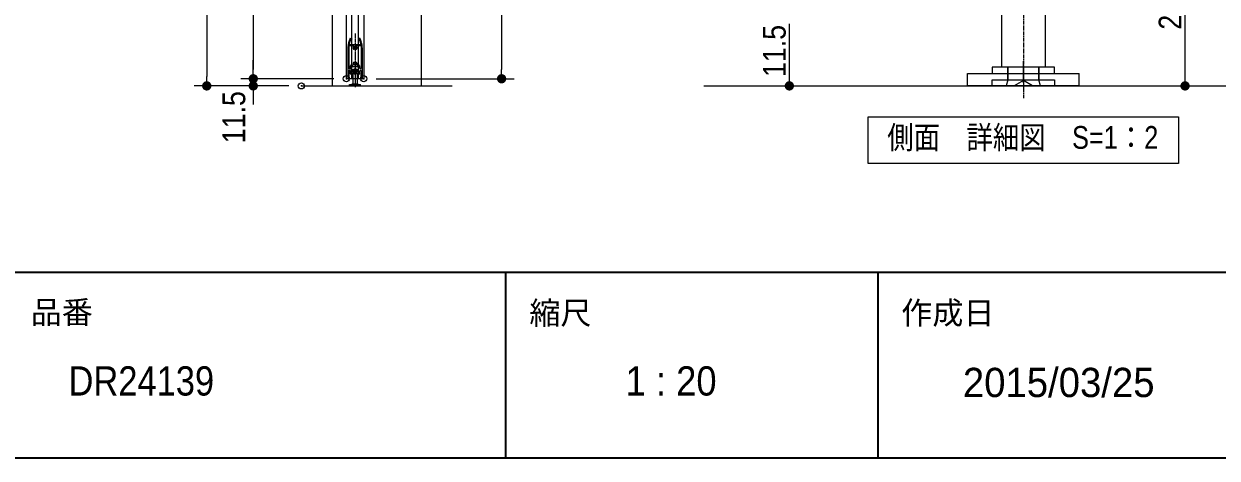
# Model space of a CAD drawing. Units: millimetres, scale not verified, with parts at other scales. Extents: x -6062 to 6062, y -3045 to 3045.
# Drawn here: x -664 to 1259, y -2770 to -2070 of the extents above; entities that cross this region are included whole.
import ezdxf
from ezdxf.enums import TextEntityAlignment as Align

# ---------------------------------------------------------------- set-up
doc = ezdxf.new("R2010")
doc.units = ezdxf.units.MM
doc.header["$LTSCALE"] = 20
doc.header["$PDMODE"] = 32
doc.header["$PDSIZE"] = 10
for name, pattern in [('USER1', [2.91, 1.76, -0.4, 0.35, -0.4]), ('USER2', [10.5, 8, -0.5, 0.5, -0.5, 0.5, -0.5]), ('USER3', [1.11, 0.71, -0.4]), ('USER4', [9.172222, 5.997222, -1.058333, 1.058333, -1.058333])]:
    doc.linetypes.add(name, pattern=pattern)
for name, color, linetype, lineweight in [('0-0_1図面枠', 7, 'Continuous', 20), ('0-1_3一般', 7, 'Continuous', 15), ('0-2_2寸法-1', 7, 'Continuous', 15), ('0-3_0', 7, 'Continuous', 25), ('0-5_2寸法-2', 7, 'Continuous', 15)]:
    doc.layers.add(name, color=color, linetype=linetype, lineweight=lineweight)
doc.layers.add('0-4_Defpoints', color=7, linetype='Continuous')
doc.styles.add('ＭＳ Ｐゴシック', font='')
doc.styles.get('ＭＳ Ｐゴシック').set_extended_font_data('MS PGothic')

# ---------------------------------------------------------------- blocks, each defined once
blk = doc.blocks.new('グループ-2')
at = {"layer": '0-0_1図面枠', "lineweight": 35}
for p, q in [((-80000, -49400), (80000, -49400)), ((38000, -49400), (38000, -55400)), ((50000, -49400), (50000, -55400))]:
    blk.add_line(p, q, dxfattribs=at)
blk.add_lwpolyline([(-80000, 55400), (80000, 55400), (80000, -55400), (-80000, -55400)], close=True, dxfattribs=at)
blk = doc.blocks.new('図面枠')
at = {"layer": '0-0_1図面枠'}
blk.add_blockref('グループ-2', (0, 0), dxfattribs=at)
at = {"layer": '0-0_1図面枠', "style": 'ＭＳ Ｐゴシック'}
for s, p in [('品番', (22696.5, -51284.2)), ('縮尺', (38765.5, -51307.2)), ('作成日', (50749.9, -51303.2))]:
    blk.add_text(s, height=733.7, dxfattribs=at).set_placement(p, align=Align.BOTTOM_LEFT)
at = {"layer": '0-0_1図面枠', "style": 'ＭＳ Ｐゴシック', "width": 0.95}
blk.add_text('1 : 20', height=943.3, dxfattribs=at).set_placement((41866.9, -53665.3), align=Align.BOTTOM_LEFT)
blk = doc.blocks.new('グループ-5')
at = {"layer": '0-1_3一般', "linetype": 'USER2'}
for p, q in [((32989.3, -41870), (32999.3, -41870)), ((32999.3, -41870), (32999.3, -41876)), ((32999.3, -41876), (33041.3, -41876)), ((33041.3, -41900), (33012.5, -41900)), ((33045.3, -41880), (33045.3, -41896)), ((33253.3, -41880), (33253.3, -41896)), ((33286.1, -41900), (33257.3, -41900)), ((32919.3, -42176), (32919.3, -43160)), ((32949.3, -42110), (32949.3, -42816.5)), ((32959.3, -42100), (33104.3, -42100)), ((32963.2, -42070), (33143.3, -42070)), ((33194.3, -42100), (33339.3, -42100)), ((33349.3, -42110), (33349.3, -42816.5)), ((33379.3, -42176), (33379.3, -43160)), ((32949.3, -42922.5), (32949.3, -43160)), ((32994.3, -42922.5), (32994.3, -43004)), ((33000.3, -43010), (33028.3, -43010)), ((33004.3, -42816.5), (33004.3, -42754)), ((33024.3, -42734), (33082.4, -42734)), ((33034.3, -43004), (33034.3, -42776)), ((33040.3, -42770), (33143.3, -42770)), ((33149.3, -42764), (33143.3, -42770)), ((33155.3, -42770), (33149.3, -42764)), ((33155.3, -42770), (33258.3, -42770)), ((33216.1, -42734), (33274.3, -42734)), ((33264.3, -42934), (33264.3, -42776)), ((33264.3, -42934), (33264.3, -43004)), ((33270.3, -43010), (33298.3, -43010)), ((33294.3, -42754), (33294.3, -42816.5)), ((33304.3, -43004), (33304.3, -42922.5)), ((33349.3, -42922.5), (33349.3, -43016)), ((33349.3, -43160), (33349.3, -43016)), ((32929.3, -43170), (32939.3, -43170)), ((33369.3, -43170), (33359.3, -43170))]:
    blk.add_line(p, q, dxfattribs=at)
at = {"layer": '0-1_3一般', "linetype": 'USER1'}
blk.add_line((33149.3, -41709.9), (33149.3, -43289.9), dxfattribs=at)
at = {"layer": '0-1_3一般', "linetype": 'USER2'}
for points in [[(33309.3, -41870), (33299.3, -41870), (33299.3, -41876), (33257.3, -41876)], [(33143.3, -42070), (33149.3, -42076), (33155.3, -42070), (33335.4, -42070)]]:
    blk.add_lwpolyline(points, dxfattribs=at)
for centre, radius, start, end in [((33712.9, -42211.2), 770, 156.45056, 168.88762), ((33712.9, -42211.2), 800, 154.7505, 159.33677), ((33012.5, -41906), 6, 90, 156.45056), ((33041.3, -41880), 4, 0, 90), ((33041.3, -41896), 4, 270, 0), ((33257.3, -41880), 4, 90, 180), ((33257.3, -41896), 4, 180, 270), ((33286.1, -41906), 6, 23.54944, 90), ((32585.7, -42211.2), 770, 11.11238, 23.54944), ((32585.7, -42211.2), 800, 20.66323, 25.2495), ((33619.3, -42176), 700, 159.33677, 180), ((32959.3, -42110), 10, 90, 180), ((32963.2, -42064), 6, 168.88762, 270), ((33149.3, -42170), 65, 126.8699, 222.5424), ((33112.5, -42203.8), 15, 222.5424, 42.5424), ((33104.3, -42110), 10, 306.8699, 90), ((33149.3, -42170), 35, 317.4576, 222.5424), ((33186.1, -42203.8), 15, 137.4576, 317.4576), ((33194.3, -42110), 10, 90, 233.1301), ((33149.3, -42170), 65, 317.4576, 53.1301), ((32679.3, -42176), 700, 0, 20.66323), ((33335.4, -42064), 6, 270, 11.11238), ((33339.3, -42110), 10, 0, 90), ((33149.3, -42690), 65, 137.4576, 206.95775), ((33112.5, -42656.2), 15, 317.4576, 137.4576), ((33149.3, -42690), 35, 137.4576, 42.5424), ((33186.1, -42656.2), 15, 42.5424, 222.5424), ((33149.3, -42690), 65, 333.04225, 42.5424), ((32976.8, -42816.5), 27.5, 180, 270), ((32971.8, -42922.5), 22.5, 90, 180), ((32971.8, -42922.5), 22.5, 0, 90), ((32976.8, -42816.5), 27.5, 270, 0), ((33000.3, -43004), 6, 180, 270), ((33024.3, -42754), 20, 90, 180), ((33028.3, -43004), 6, 270, 0), ((33040.3, -42776), 6, 90, 180), ((33082.4, -42724), 10, 270, 26.95775), ((33216.1, -42724), 10, 153.04225, 270), ((33258.3, -42776), 6, 0, 90), ((33270.3, -43004), 6, 180, 270), ((33274.3, -42754), 20, 0, 90), ((33321.8, -42816.5), 27.5, 180, 0), ((33298.3, -43004), 6, 270, 0), ((33326.8, -42922.5), 22.5, 0, 180), ((32929.3, -43160), 10, 180, 270), ((32939.3, -43160), 10, 270, 0), ((33359.3, -43160), 10, 180, 270), ((33369.3, -43160), 10, 270, 0)]:
    blk.add_arc(centre, radius, start, end, dxfattribs=at)
blk = doc.blocks.new('グループ-37')
at = {"layer": '0-1_3一般', "linetype": 'USER1'}
for p, q in [((33034.3, -42940), (33264.3, -42940)), ((33149.3, -42820), (33149.3, -43440)), ((33149.3, -42850), (33149.3, -42840)), ((33149.3, -43030), (33149.3, -42850)), ((33149.3, -43390), (33149.3, -43320)), ((33149.3, -43340), (33149.3, -43420))]:
    blk.add_line(p, q, dxfattribs=at)
at = {"layer": '0-1_3一般'}
for p, q in [((33054.3, -42880), (33064.3, -42870)), ((33054.3, -43000), (33054.3, -42880)), ((33054.3, -43000), (33064.3, -43010)), ((33064.3, -42870), (33069.3, -42870)), ((33069.3, -43010), (33064.3, -43010)), ((33069.3, -42870), (33106, -42870)), ((33069.3, -42890), (33069.3, -42870)), ((33069.3, -42890), (33107.3, -42890)), ((33069.3, -42990), (33069.3, -43010)), ((33069.3, -42990), (33107.3, -42990)), ((33079.3, -43010), (33069.3, -43010)), ((33079.3, -42990), (33079.3, -43340)), ((33079.3, -42990), (33109.3, -42990)), ((33109.3, -42890), (33104.3, -42860)), ((33107.3, -42990), (33107.3, -42890)), ((33109.3, -42990), (33109.3, -42890)), ((33149.3, -42871.5), (33129.3, -42860)), ((33169.3, -42860), (33149.3, -42871.5)), ((33194.3, -42860), (33169.3, -42860)), ((33189.3, -42890), (33194.3, -42860)), ((33189.3, -42990), (33189.3, -42890)), ((33189.3, -42990), (33219.3, -42990)), ((33191.3, -42990), (33191.3, -42890)), ((33191.3, -42890), (33229.3, -42890)), ((33191.3, -42990), (33229.3, -42990)), ((33192.6, -42870), (33229.3, -42870)), ((33219.3, -42990), (33219.3, -43340)), ((33229.3, -43010), (33219.3, -43010)), ((33229.3, -42870), (33234.3, -42870)), ((33229.3, -42890), (33229.3, -42870)), ((33229.3, -42990), (33229.3, -43010)), ((33234.3, -43010), (33229.3, -43010)), ((33244.3, -42880), (33234.3, -42870)), ((33244.3, -43000), (33234.3, -43010)), ((33244.3, -42880), (33244.3, -43000)), ((32969.3, -43400), (32969.3, -43360)), ((32969.3, -43360), (33006.1, -43360)), ((33006.1, -43400), (32969.3, -43400)), ((33006.1, -43360), (33099.3, -43360)), ((33089.3, -43400), (33006.1, -43400)), ((33049.3, -43340), (33049.3, -43360)), ((33249.3, -43340), (33049.3, -43340)), ((33099.3, -43340), (33079.3, -43340)), ((33209.3, -43400), (33089.3, -43400)), ((33099.3, -43380), (33094.3, -43400)), ((33094.3, -43400), (33119.3, -43400)), ((33099.3, -43340), (33099.3, -43380)), ((33099.3, -43360), (33199.3, -43360)), ((33149.3, -43382.7), (33119.3, -43400)), ((33119.3, -43400), (33179.3, -43400)), ((33179.3, -43400), (33149.3, -43382.7)), ((33179.3, -43400), (33204.3, -43400)), ((33199.3, -43380), (33199.3, -43340)), ((33219.3, -43340), (33199.3, -43340)), ((33199.3, -43360), (33292.5, -43360)), ((33204.3, -43400), (33199.3, -43380)), ((33292.5, -43400), (33209.3, -43400)), ((33249.3, -43360), (33249.3, -43340)), ((33292.5, -43360), (33329.3, -43360)), ((33329.3, -43400), (33292.5, -43400)), ((33329.3, -43400), (33329.3, -43360))]:
    blk.add_line(p, q, dxfattribs=at)
at = {"layer": '0-1_3一般', "linetype": 'USER2'}
for p, q in [((33219.3, -43010), (33079.3, -43010)), ((33106, -42870), (33192.6, -42870)), ((33107.3, -42890), (33191.3, -42890)), ((33107.3, -42990), (33191.3, -42990))]:
    blk.add_line(p, q, dxfattribs=at)
at = {"layer": '0-1_3一般', "linetype": 'USER3'}
for p, q in [((33049.3, -43380), (33249.3, -43380)), ((33049.3, -43400), (33049.3, -43380)), ((33099.3, -43380), (33099.3, -43340)), ((33099.3, -43400), (33199.3, -43400)), ((33199.3, -43340), (33199.3, -43380)), ((33249.3, -43380), (33249.3, -43400))]:
    blk.add_line(p, q, dxfattribs=at)
at = {"layer": '0-1_3一般'}
blk.add_lwpolyline([(33169.3, -42860), (33129.3, -42860), (33104.3, -42860)], dxfattribs=at)
at = {"layer": '0-1_3一般', "linetype": 'USER1'}
blk.add_lwpolyline([(33149.3, -43040), (33149.3, -43030), (33149.3, -42850)], dxfattribs=at)
blk = doc.blocks.new('グループ-39')
at = {"layer": '0-1_3一般'}
for p, q in [((32419.3, -43400), (32419.3, 4660)), ((35279.3, 4660), (35279.3, -43400)), ((31419.3, -43400), (33599.3, -43400)), ((33599.3, -43400), (36279.3, -43400))]:
    blk.add_line(p, q, dxfattribs=at)
blk = doc.blocks.new('グループ-41')
at = {"layer": '0-1_3一般'}
for p, q in [((32869.3, -43170), (32869.3, 2630)), ((33049.3, -43170), (33049.3, 2630)), ((33249.3, 2630), (33249.3, -43170)), ((33429.3, 2630), (33429.3, -43170)), ((33429.3, -43170), (33249.3, -43170))]:
    blk.add_line(p, q, dxfattribs=at)
blk.add_lwpolyline([(33249.3, -43170), (33049.3, -43170), (32869.3, -43170)], dxfattribs=at)
blk = doc.blocks.new('グループ-48')
at = {"layer": '0-1_3一般'}
blk.add_blockref('グループ-41', (0, 0), dxfattribs=at)
blk = doc.blocks.new('グループ-49')
at = {"layer": '0-1_3一般'}
for name in ['グループ-39', 'グループ-48', 'グループ-37']:
    blk.add_blockref(name, (0, 0), dxfattribs=at)
blk = doc.blocks.new('グループ-52')
at = {"layer": '0-1_3一般', "linetype": 'USER4', "lineweight": 5}
blk.add_line((54683.9, -26067.8), (54683.9, -43800), dxfattribs=at)
blk = doc.blocks.new('グループ-54')
at = {"layer": '0-1_3一般', "lineweight": 5}
for p, q in [((54483.9, -38000), (54233.9, -38000)), ((54283.9, -38300), (54233.9, -38000)), ((54883.9, -38000), (54483.9, -38000)), ((54683.9, -37900), (54683.9, -37800)), ((55133.9, -38000), (54883.9, -38000)), ((55083.9, -38300), (55133.9, -38000)), ((53733.9, -38200), (53833.9, -38100)), ((53733.9, -39400), (53733.9, -38200)), ((53833.9, -38100), (53883.9, -38100)), ((54250.5, -38100), (55117.2, -38100)), ((54283.9, -39300), (54283.9, -38300)), ((55083.9, -39300), (55083.9, -38300)), ((55103.9, -39300), (55103.9, -38300)), ((55117.2, -38100), (55483.9, -38100)), ((55633.9, -38200), (55533.9, -38100)), ((55633.9, -38200), (55633.9, -39400)), ((53533.9, -38800), (55833.9, -38800)), ((53733.9, -39400), (53833.9, -39500)), ((53983.9, -39500), (53883.9, -39500)), ((53983.9, -39300), (54283.9, -39300)), ((53983.9, -39300), (53983.9, -42800)), ((55383.9, -39500), (53983.9, -39500)), ((54263.9, -39300), (55103.9, -39300)), ((55083.9, -39300), (55383.9, -39300)), ((55103.9, -39300), (55483.9, -39300)), ((55383.9, -39300), (55383.9, -42800)), ((55533.9, -39500), (55483.9, -39500)), ((55633.9, -39400), (55533.9, -39500)), ((54683.9, -39800), (54683.9, -39700)), ((54683.9, -43300), (54683.9, -42600)), ((52883.9, -43000), (53251.8, -43000)), ((52883.9, -43400), (52883.9, -43000)), ((53251.8, -43000), (54183.9, -43000)), ((54183.9, -42800), (53983.9, -42800)), ((54183.9, -43200), (54183.9, -42800)), ((54183.9, -42800), (54183.9, -43200)), ((54183.9, -43000), (55183.9, -43000)), ((54683.9, -42800), (54683.9, -43600)), ((55183.9, -42800), (55183.9, -43200)), ((55383.9, -42800), (55183.9, -42800)), ((55183.9, -43200), (55183.9, -42800)), ((55183.9, -43000), (56115.9, -43000)), ((56115.9, -43000), (56483.9, -43000)), ((56483.9, -43400), (56483.9, -43000)), ((53251.8, -43400), (52883.9, -43400)), ((54083.9, -43400), (53251.8, -43400)), ((54183.9, -43200), (54133.9, -43400)), ((54133.9, -43400), (54383.9, -43400)), ((54183.9, -43400), (55183.9, -43400)), ((55233.9, -43400), (55183.9, -43200)), ((56483.9, -43400), (56115.9, -43400))]:
    blk.add_line(p, q, dxfattribs=at)
for points in [[(54883.9, -38000), (54683.9, -38115.5), (54483.9, -38000)], [(53883.9, -38300), (53883.9, -38100), (54250.5, -38100)], [(53883.9, -38300), (54263.9, -38300), (55103.9, -38300), (55483.9, -38300)], [(53883.9, -39300), (54263.9, -39300), (54263.9, -38300)], [(55483.9, -38300), (55483.9, -38100), (55533.9, -38100)], [(53883.9, -39300), (53883.9, -39500), (53833.9, -39500)], [(55483.9, -39300), (55483.9, -39500), (55383.9, -39500)], [(55683.9, -43000), (55683.9, -42800), (53683.9, -42800), (53683.9, -43000)], [(53683.9, -43400), (53683.9, -43200), (55683.9, -43200), (55683.9, -43400)], [(56115.9, -43400), (55283.9, -43400), (54083.9, -43400)], [(54983.9, -43400), (54683.9, -43226.8), (54383.9, -43400)], [(54383.9, -43400), (54983.9, -43400), (55233.9, -43400)]]:
    blk.add_lwpolyline(points, dxfattribs=at)
blk = doc.blocks.new('グループ-62')
at = {"layer": '0-1_3一般', "lineweight": 5}
for p, q in [((44383.9, -43400), (59183.9, -43400)), ((59183.9, -43400), (64743.9, -43400))]:
    blk.add_line(p, q, dxfattribs=at)
blk = doc.blocks.new('グループ-64')
at = {"layer": '0-1_3一般'}
for name in ['グループ-52', 'グループ-62', 'グループ-54']:
    blk.add_blockref(name, (0, 0), dxfattribs=at)
blk = doc.blocks.new('_Dot')
at = {"layer": '0-3_0'}
blk.add_line((-10, 0), (-20, 0), dxfattribs=at)
for points in [[(0, 0), (-10, 0), (-9.92, 1.25)], [(0, 0), (-9.92, -1.25), (-10, 0)], [(0, 0), (-9.92, 1.25), (-9.69, 2.49)], [(0, 0), (-9.69, -2.49), (-9.92, -1.25)], [(0, 0), (-9.69, 2.49), (-9.3, 3.68)], [(0, 0), (-9.3, -3.68), (-9.69, -2.49)], [(0, 0), (-9.3, 3.68), (-8.76, 4.82)], [(0, 0), (-8.76, -4.82), (-9.3, -3.68)], [(0, 0), (-8.76, 4.82), (-8.09, 5.88)], [(0, 0), (-8.09, -5.88), (-8.76, -4.82)], [(0, 0), (-8.09, 5.88), (-7.29, 6.85)], [(0, 0), (-7.29, -6.85), (-8.09, -5.88)], [(0, 0), (-7.29, 6.85), (-6.37, 7.71)], [(0, 0), (-6.37, -7.71), (-7.29, -6.85)], [(0, 0), (-6.37, 7.71), (-5.36, 8.44)], [(0, 0), (-5.36, -8.44), (-6.37, -7.71)], [(0, 0), (-5.36, 8.44), (-4.26, 9.05)], [(0, 0), (-4.26, -9.05), (-5.36, -8.44)], [(0, 0), (-4.26, 9.05), (-3.09, 9.51)], [(0, 0), (-3.09, -9.51), (-4.26, -9.05)], [(0, 0), (-3.09, 9.51), (-1.87, 9.82)], [(0, 0), (-1.87, -9.82), (-3.09, -9.51)], [(0, 0), (-1.87, 9.82), (-0.63, 9.98)], [(0, 0), (-0.63, -9.98), (-1.87, -9.82)], [(0, 0), (-0.63, 9.98), (0.63, 9.98)], [(0, 0), (0.63, -9.98), (-0.63, -9.98)], [(0, 0), (0.63, 9.98), (1.87, 9.82)], [(0, 0), (1.87, 9.82), (3.09, 9.51)], [(0, 0), (3.09, 9.51), (4.26, 9.05)], [(0, 0), (4.26, 9.05), (5.36, 8.44)], [(0, 0), (5.36, 8.44), (6.37, 7.71)], [(0, 0), (6.37, 7.71), (7.29, 6.85)], [(0, 0), (7.29, 6.85), (8.09, 5.88)], [(0, 0), (8.09, 5.88), (8.76, 4.82)], [(0, 0), (8.76, 4.82), (9.3, 3.68)], [(0, 0), (9.3, 3.68), (9.69, 2.49)], [(0, 0), (9.69, 2.49), (9.92, 1.25)], [(0, 0), (9.92, 1.25), (10, 0)], [(0, 0), (1.87, -9.82), (0.63, -9.98)], [(0, 0), (3.09, -9.51), (1.87, -9.82)], [(0, 0), (4.26, -9.05), (3.09, -9.51)], [(0, 0), (5.36, -8.44), (4.26, -9.05)], [(0, 0), (6.37, -7.71), (5.36, -8.44)], [(0, 0), (7.29, -6.85), (6.37, -7.71)], [(0, 0), (8.09, -5.88), (7.29, -6.85)], [(0, 0), (8.76, -4.82), (8.09, -5.88)], [(0, 0), (9.3, -3.68), (8.76, -4.82)], [(0, 0), (9.69, -2.49), (9.3, -3.68)], [(0, 0), (9.92, -1.25), (9.69, -2.49)], [(0, 0), (10, 0), (9.92, -1.25)]]:
    blk.add_solid(points, dxfattribs=at)
blk = doc.blocks.new('グループ-65')
at = {"layer": '0-0_1図面枠', "lineweight": 15}
blk.add_lwpolyline([(49683.9, -44400), (59683.9, -44400), (59683.9, -45900), (49683.9, -45900)], close=True, dxfattribs=at)
at = {"layer": '0-0_1図面枠', "style": 'ＭＳ Ｐゴシック', "width": 0.85}
blk.add_text('側面\u3000詳細図\u3000S=1：2', height=733.7, dxfattribs=at).set_placement((50299.3, -45648.3), align=Align.BOTTOM_LEFT)

msp = doc.modelspace()

# ---------------------------------------------------------------- linework, layer by layer
at = {"layer": '0-2_2寸法-1'}
for p, q in [((-369.04, 164.99), (-369.04, -2154.99)), ((-294.04, 116.49), (-294.04, -2143.49)), ((106.07, -1028.51), (106.07, -2143.49)), ((1207.23, -2154.99), (1207.23, -1920.01)), ((569.69, -2154.99), (569.69, -2070.01)), ((-314.04, -2170), (-389.04, -2170)), ((-164.04, -2158.5), (-314.04, -2158.5)), ((-96.04, -2158.5), (126.07, -2158.5)), ((589.69, -2170), (589.89, -2170)), ((1227.23, -2170), (1227.43, -2170))]:
    msp.add_line(p, q, dxfattribs=at)
at = {"layer": '0-4_Defpoints'}
for p in [(-369.04, -2170), (-294.04, -2158.5), (-294.04, -2170), (-216.54, -2170), (-144.04, -2158.5), (-116.04, -2158.5), (106.07, -2158.5), (569.69, -2170), (1207.23, -2170)]:
    msp.add_point(p, dxfattribs=at)
at = {"layer": '0-5_2寸法-2'}
for p, q in [((-294.04, -2143.49), (-294.04, -2128.49)), ((-164.04, -2158.5), (-314.04, -2158.5)), ((-236.54, -2170), (-314.04, -2170)), ((-294.04, -2158.5), (-294.04, -2170)), ((-294.04, -2185.01), (-294.04, -2200.01))]:
    msp.add_line(p, q, dxfattribs=at)

# ---------------------------------------------------------------- block references
at = {"layer": '0-0_1図面枠', "xscale": 0.05, "yscale": 0.05}
for name in ['図面枠', 'グループ-65']:
    msp.add_blockref(name, (-1787.5, 0), dxfattribs=at)
at = {"layer": '0-1_3一般', "xscale": 0.05, "yscale": 0.05}
for name in ['グループ-64', 'グループ-49', 'グループ-5']:
    msp.add_blockref(name, (-1787.5, 0), dxfattribs=at)
at = {"layer": '0-2_2寸法-1', "xscale": 0.7503418, "yscale": 0.7503418, "rotation": 270}
for p in [(-294.04, -2158.5), (106.07, -2158.5), (-369.04, -2170), (569.69, -2170), (1207.23, -2170)]:
    msp.add_blockref('_Dot', p, dxfattribs=at)
at = {"layer": '0-5_2寸法-2', "xscale": 0.7503418, "yscale": 0.7503418}
for p, rotation in [((-294.04, -2158.5), 270), ((-294.04, -2170), 90)]:
    msp.add_blockref('_Dot', p, dxfattribs=dict(at, rotation=rotation))

# ---------------------------------------------------------------- texts
at = {"layer": '0-0_1図面枠', "style": 'ＭＳ Ｐゴシック', "width": 0.9}
msp.add_text('DR24139', height=47.17, dxfattribs=at).set_placement((-591.72, -2683.26), align=Align.BOTTOM_LEFT)
at = {"layer": '0-0_1図面枠', "style": 'ＭＳ Ｐゴシック'}
msp.add_text('2015/03/25', height=47.17, dxfattribs=at).set_placement((849.28, -2685.74), align=Align.BOTTOM_LEFT)
at = {"layer": '0-2_2寸法-1', "style": 'ＭＳ Ｐゴシック', "width": 0.9}
for s, p in [('26.5', (1212.41, -2079.38)), ('11.5', (574.78, -2155.71))]:
    msp.add_text(s, height=36.66, rotation=90, dxfattribs=at).set_placement(p, align=Align.BOTTOM_LEFT)
at = {"layer": '0-5_2寸法-2', "style": 'ＭＳ Ｐゴシック', "width": 0.9}
msp.add_text('11.5', height=36.66, rotation=90, dxfattribs=at).set_placement((-296.01, -2262.46), align=Align.BOTTOM_LEFT)

doc.saveas('drawing.dxf')
